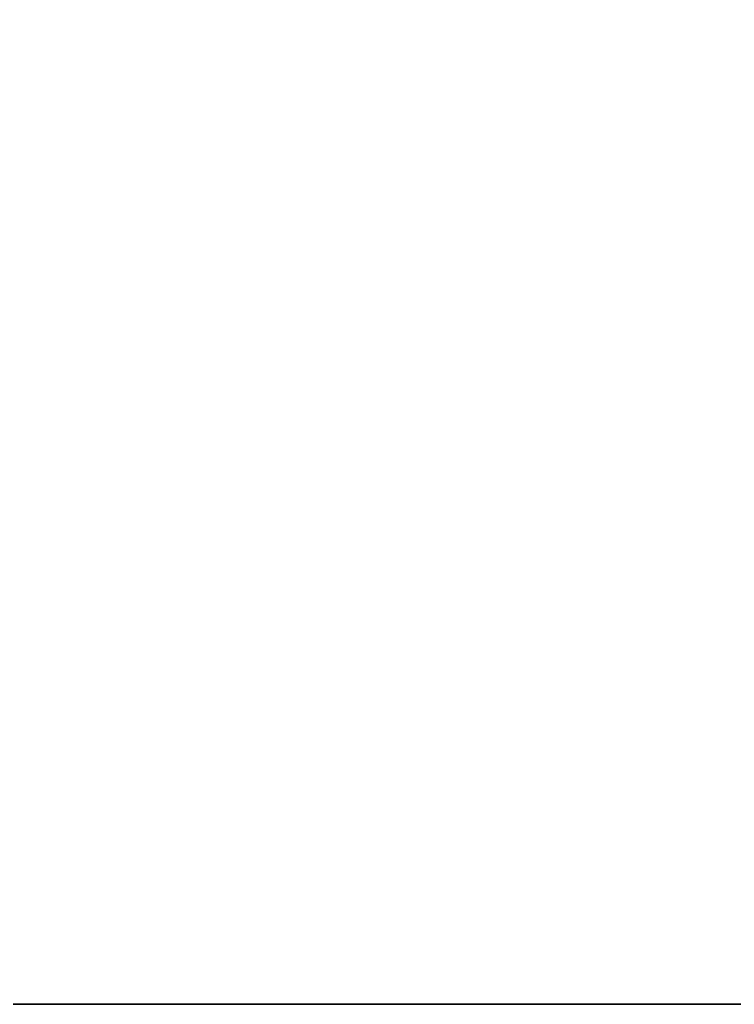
# Model space of a CAD drawing. Extents: x -9 to 2186, y -1355 to 1.
# Drawn here: x 112.2 to 186.2, y -645 to -543 of the extents above; entities that cross this region are included whole.
import ezdxf

# ---------------------------------------------------------------- set-up
doc = ezdxf.new("R2010")
doc.units = 0
doc.layers.add('IQ_200_3D', color=1, linetype='Continuous')
doc.layers.add('IQ_BROWN_3D', color=32, linetype='Continuous')

msp = doc.modelspace()

# ---------------------------------------------------------------- meshes
at = {"layer": 'IQ_200_3D'}
mesh = msp.add_polyface(dxfattribs=at)
corners = [(2.5, 0, 800), (2.5, -645, 800), (2182.5, -645, 800), (2182.5, 0, 800)]
mesh.append_faces([[corners[k] for k in face] for face in [(0, 1, 2, 3)]])
mesh = msp.add_polyface(dxfattribs=at)
corners = [(2182.5, -645, 150), (2.5, -645, 150), (2.5, 0, 150), (2182.5, 0, 150)]
mesh.append_faces([[corners[k] for k in face] for face in [(0, 1, 2, 3)]])
mesh = msp.add_polyface(dxfattribs=at)
corners = [(2.5, -645, 800), (2.5, -645, 150), (2182.5, -645, 150), (2182.5, -645, 800)]
mesh.append_faces([[corners[k] for k in face] for face in [(0, 1, 2, 3)]])
at = {"layer": 'IQ_BROWN_3D'}
mesh = msp.add_polyface(dxfattribs=at)
corners = [(0, 0, 840), (0, -700, 840), (2185, -700, 840), (2185, 0, 840)]
mesh.append_faces([[corners[k] for k in face] for face in [(0, 1, 2, 3)]])
mesh = msp.add_polyface(dxfattribs=at)
corners = [(2185, -700, 800), (0, -700, 800), (0, 0, 800), (2185, 0, 800)]
mesh.append_faces([[corners[k] for k in face] for face in [(0, 1, 2, 3)]])

doc.saveas('drawing.dxf')
